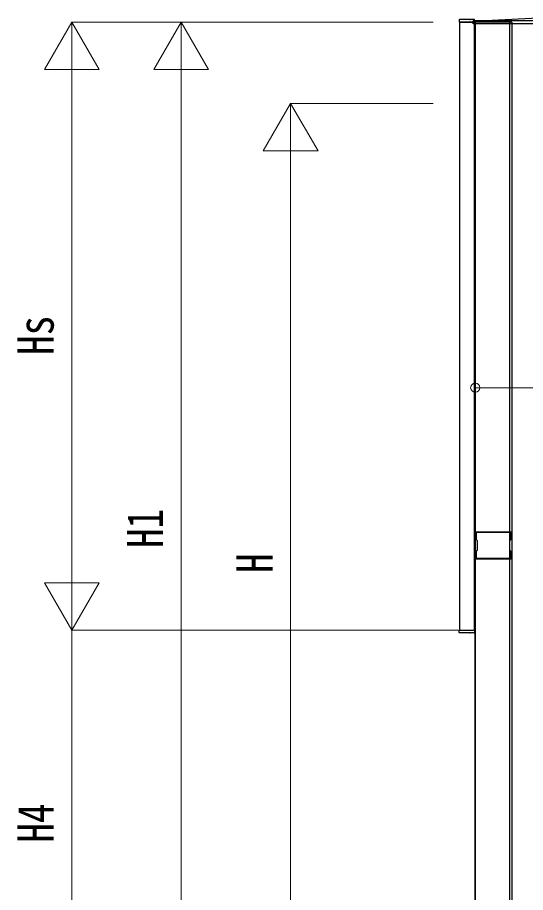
# Model space of a CAD drawing. Units: millimetres, scale not verified. Extents: x -12615 to 12615, y -8910 to 8910.
# Drawn here: x -3306 to -1914, y -4236 to -1839 of the extents above; entities that cross this region are included whole.
import ezdxf
from ezdxf.enums import TextEntityAlignment as Align

# ---------------------------------------------------------------- set-up
doc = ezdxf.new("R2010")
doc.units = ezdxf.units.MM
doc.header["$LTSCALE"] = 50
doc.layers.add('0-3_YKK_12', color=2, linetype='Continuous')
doc.layers.add('0-5_YKK_A1', color=4, linetype='Continuous')
doc.layers.add('0-6_YKK_D', color=6, linetype='Continuous', lineweight=18)
doc.styles.add('ＭＳ ゴシック', font='')
doc.styles.get('ＭＳ ゴシック').set_extended_font_data('MS Gothic')

msp = doc.modelspace()

# ---------------------------------------------------------------- linework, layer by layer
at = {"layer": '0-3_YKK_12'}
msp.add_line((-1957.41, -1849.5), (-1957.41, -5302.48), dxfattribs=at)
at = {"layer": '0-5_YKK_A1'}
for p, q in [((-2066.31, -1844.5), (-2094.31, -1844.5)), ((-2066.31, -1844.5), (-2064.31, -1844.5)), ((-2054.41, -1844.5), (-2064.31, -1844.5)), ((-2023.66, -1847.92), (-1861.42, -1839.42)), ((-2093.41, -3517.4), (-2093.41, -1852)), ((-2053.41, -1852), (-2093.41, -1852)), ((-2066.71, -1852), (-2065.71, -1852)), ((-2056.97, -1856.83), (-2056.9, -1848.98)), ((-2056.47, -1856.83), (-2056.97, -1856.83)), ((-1858.99, -1856.83), (-2056.47, -1856.83)), ((-2055.9, -1847.99), (-1860.39, -1847.99)), ((-2054.41, -1852), (-2053.41, -1852)), ((-2053.41, -1852), (-2053.41, -1845.5)), ((-2053.41, -3517.4), (-2053.41, -1852)), ((-1951.41, -1852), (-2051.41, -1852)), ((-2051.41, -4575), (-2051.41, -1856.83)), ((-2051.41, -3322.54), (-2051.41, -3248.14)), ((-2051.11, -3247.84), (-1951.71, -3247.84)), ((-2048.71, -3250.64), (-2048.71, -3269.02)), ((-1954.41, -3250.34), (-2048.41, -3250.34)), ((-1954.11, -3269.02), (-1954.11, -3250.64)), ((-1951.41, -3248.14), (-1951.41, -3322.54)), ((-2048.62, -3269.23), (-2046.99, -3270.86)), ((-2046.41, -3272.27), (-2046.41, -3298.42)), ((-1956.41, -3298.42), (-1956.41, -3272.27)), ((-1955.82, -3270.86), (-1954.19, -3269.23)), ((-2048.71, -3301.67), (-2048.71, -3320.04)), ((-2046.99, -3299.83), (-2048.62, -3301.46)), ((-1954.19, -3301.46), (-1955.82, -3299.83)), ((-1954.11, -3320.04), (-1954.11, -3301.67)), ((-1951.71, -3322.84), (-2051.11, -3322.84)), ((-2048.41, -3320.34), (-1954.41, -3320.34)), ((-2093.41, -3517.4), (-2053.41, -3517.4)), ((-2066.71, -3517.4), (-2065.71, -3517.4)), ((-2054.41, -3517.4), (-2053.41, -3517.4)), ((-2053.41, -3517.4), (-2053.41, -3523.9)), ((-2066.31, -3524.9), (-2094.31, -3524.9)), ((-2066.31, -3524.9), (-2064.31, -3524.9)), ((-2054.41, -3524.9), (-2064.31, -3524.9))]:
    msp.add_line(p, q, dxfattribs=at)
for points in [[(-2095.31, -1845.44), (-2095.71, -1852), (-2094.71, -1852), (-2066.71, -1852)], [(-2065.71, -1852), (-2064.71, -1852), (-2054.41, -1852)], [(-2051.41, -1852), (-2051.41, -4575), (-2051.41, -5125)], [(-1951.41, -1852), (-1951.41, -4575), (-1951.41, -5125)], [(-2095.31, -3523.96), (-2095.71, -3517.4), (-2094.71, -3517.4), (-2066.71, -3517.4)], [(-2065.71, -3517.4), (-2064.71, -3517.4), (-2054.41, -3517.4)]]:
    msp.add_lwpolyline(points, dxfattribs=at)
for centre, radius, start, end in [((-2094.31, -1845.5), 1, 90, 176.5), ((-2054.41, -1845.5), 1, 0, 90), ((-2055.9, -1848.99), 1, 90, 176.5048), ((-2055.9, -1848.99), 1, 176.5048, 179.5), ((-2026.27, -1797.99), 50, 270, 273.00032), ((-2051.11, -3248.14), 0.3, 90, 180), ((-2048.41, -3250.64), 0.3, 90, 180), ((-1954.41, -3250.64), 0.3, 0, 90), ((-1951.71, -3248.14), 0.3, 360, 90), ((-2048.41, -3269.02), 0.3, 180, 225), ((-2048.41, -3272.27), 2, 0, 45), ((-1954.41, -3272.27), 2, 135, 180), ((-1954.41, -3269.02), 0.3, 315, 360), ((-2048.41, -3301.67), 0.3, 135, 180), ((-2048.41, -3298.42), 2, 315, 0), ((-1954.41, -3298.42), 2, 180, 225), ((-1954.41, -3301.67), 0.3, 0, 45), ((-2051.11, -3322.54), 0.3, 180, 270), ((-2048.41, -3320.04), 0.3, 180, 270), ((-1954.41, -3320.04), 0.3, 270, 0), ((-1951.71, -3322.54), 0.3, 270, 0), ((-2094.31, -3523.9), 1, 183.5, 270), ((-2054.41, -3523.9), 1, 270, 0)]:
    msp.add_arc(centre, radius, start, end, dxfattribs=at)
at = {"layer": '0-6_YKK_D'}
for p, q in [((-3157.41, -1852), (-3232.41, -1981.9)), ((-2167.04, -1852), (-3158.41, -1852)), ((-3157.41, -1852), (-3082.41, -1981.9)), ((-3157.41, -1852), (-3157.41, -2111.81)), ((-3232.41, -1981.9), (-3082.41, -1981.9)), ((-3157.41, -2002), (-3157.41, -3367.4)), ((-3157.41, -3517.4), (-3157.41, -3257.59)), ((-3157.41, -3517.4), (-3232.41, -3387.5)), ((-3082.41, -3387.5), (-3232.41, -3387.5)), ((-3157.41, -3517.4), (-3082.41, -3387.5)), ((-2097.32, -3517.4), (-3158.41, -3517.4)), ((-3146.46, -3517.4), (-3158.41, -3517.4)), ((-3157.41, -3517.4), (-3157.41, -4575))]:
    msp.add_line(p, q, dxfattribs=at)
at = {"layer": '0-6_YKK_D', "color": 1}
for p, q in [((-2857.41, -1852), (-2932.41, -1981.9)), ((-2167.04, -1852), (-2858.41, -1852)), ((-2857.41, -1852), (-2782.41, -1981.9)), ((-2857.41, -1852), (-2857.41, -2111.81)), ((-2932.41, -1981.9), (-2782.41, -1981.9)), ((-2857.41, -2002), (-2857.41, -4425)), ((-2557.41, -2075), (-2632.41, -2204.9)), ((-2167.04, -2075), (-2558.41, -2075)), ((-2557.41, -2075), (-2482.41, -2204.9)), ((-2557.41, -2075), (-2557.41, -2334.81)), ((-2632.41, -2204.9), (-2482.41, -2204.9)), ((-2557.41, -2225), (-2557.41, -4425))]:
    msp.add_line(p, q, dxfattribs=at)
at = {"layer": '0-6_YKK_D'}
msp.add_lwpolyline([(-2051.41, -2853.32), (-1863.41, -2853.32), (-1527.61, -2853.32)], dxfattribs=at)
msp.add_circle((-2051.41, -2853.32), 12.75, dxfattribs=at)

# ---------------------------------------------------------------- texts
at = {"layer": '0-6_YKK_D', "style": 'ＭＳ ゴシック', "width": 0.8}
for s, p in [('Hs', (-3177.41, -2763.9)), ('H4', (-3177.41, -4099.9))]:
    msp.add_text(s, height=98.97, rotation=90, dxfattribs=at).set_placement(p, align=Align.BOTTOM_LEFT)
at = {"layer": '0-6_YKK_D', "color": 1, "style": 'ＭＳ ゴシック', "width": 0.8}
for s, p in [('H1', (-2877.41, -3292.7)), ('H', (-2577.41, -3361))]:
    msp.add_text(s, height=98.97, rotation=90, dxfattribs=at).set_placement(p, align=Align.BOTTOM_LEFT)

doc.saveas('drawing.dxf')
